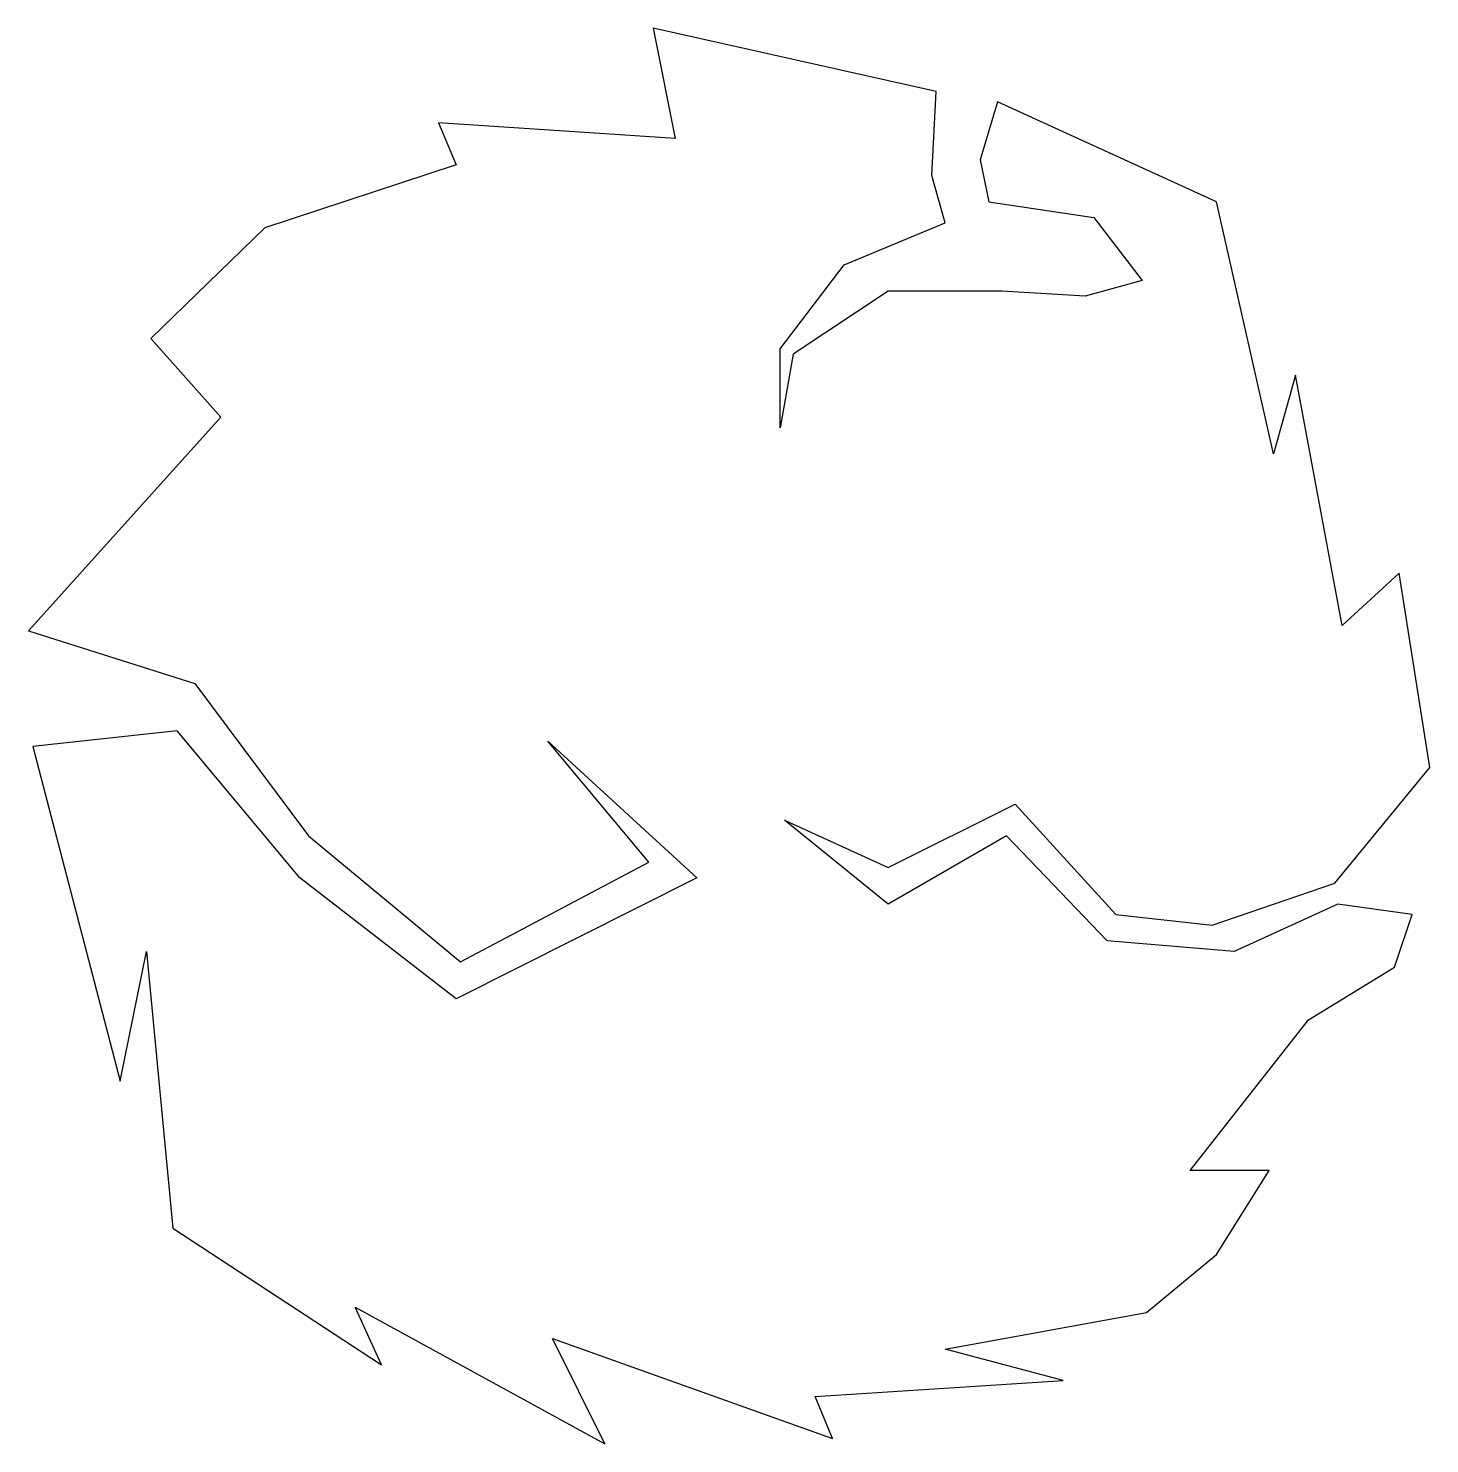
# Model space of a CAD drawing. Extents: x 12.774 to 12.982, y 9.228 to 9.438.
import ezdxf

# ---------------------------------------------------------------- set-up
doc = ezdxf.new("R2010")
doc.units = 0
doc.layers.get('0').update_dxf_attribs({"color": 84, "linetype": 'CONTINUOUS'})

msp = doc.modelspace()

# ---------------------------------------------------------------- linework, layer by layer
msp.add_lwpolyline([(12.92744, 9.2377), (12.90989, 9.24238), (12.93979, 9.24784), (12.95019, 9.25643), (12.95799, 9.26891), (12.94629, 9.26891), (12.96385, 9.29127), (12.97663, 9.29907), (12.97923, 9.30688), (12.96818, 9.30844), (12.95279, 9.30142), (12.93394, 9.30298), (12.91899, 9.31858), (12.90143, 9.30844), (12.88605, 9.32092), (12.90143, 9.3139), (12.92029, 9.32326), (12.93524, 9.30688), (12.94954, 9.30532), (12.96775, 9.31156), (12.98183, 9.32872), (12.97728, 9.35759), (12.96883, 9.34979), (12.9619, 9.38697), (12.9619, 9.38697), (12.95865, 9.37527), (12.95019, 9.41272), (12.91769, 9.42754), (12.91509, 9.41896), (12.91639, 9.41272), (12.93199, 9.41038), (12.93914, 9.40102), (12.93069, 9.39868), (12.91834, 9.39946), (12.90143, 9.39946), (12.88735, 9.39009), (12.8854, 9.37917), (12.8854, 9.39087), (12.89493, 9.40336), (12.90989, 9.4096), (12.90794, 9.41662), (12.90859, 9.4291), (12.86655, 9.43846), (12.8698, 9.42208), (12.83469, 9.42442), (12.83729, 9.41818), (12.8089, 9.40882), (12.792, 9.39243), (12.8024, 9.38073), (12.7738, 9.34901), (12.7985, 9.3412), (12.8154, 9.31858), (12.83794, 9.29986), (12.86589, 9.31468), (12.85094, 9.33262), (12.87305, 9.31234), (12.83729, 9.29439), (12.8141, 9.31234), (12.7959, 9.33418), (12.77445, 9.33184), (12.78745, 9.28217), (12.79135, 9.30142), (12.79525, 9.26033), (12.82624, 9.24004), (12.82234, 9.24862), (12.85939, 9.22834), (12.85159, 9.24394), (12.8932, 9.22912), (12.8906, 9.23536)], close=True)

doc.saveas('drawing.dxf')
